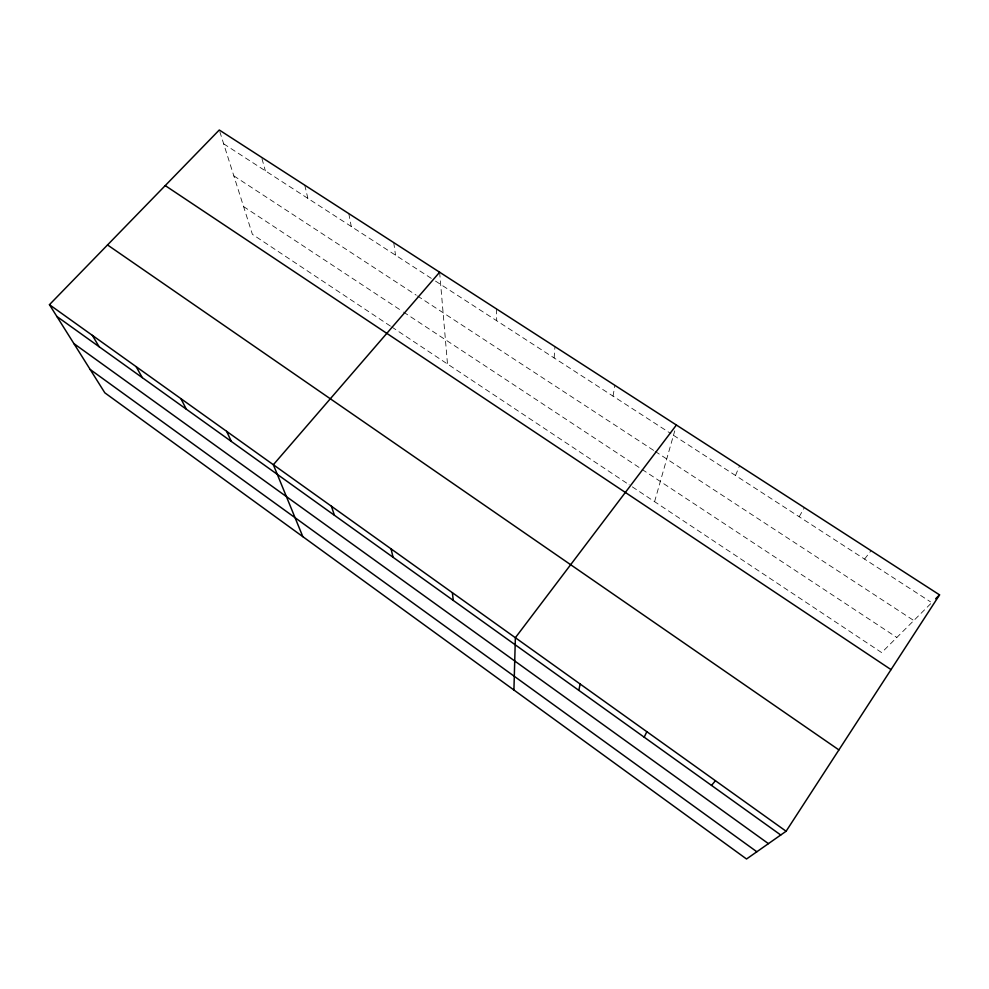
<?xml version="1.0" encoding="UTF-8"?>
<svg xmlns="http://www.w3.org/2000/svg" width="989" height="989" viewBox="0 0 989 989"><rect width="100%" height="100%" fill="white"/><g stroke="black" fill="none" stroke-linecap="round" stroke-linejoin="round"><path stroke-width="0.74" stroke-dasharray="4.95 3.71" d="M554.124 357.956L554.965 346.657M613.044 396.119L614.886 385.339M654.582 501.67L674.733 430.895M735.507 475.474L739.549 465.794M799.174 516.74L804.403 507.654M864.571 559.106L871.049 550.663M930.698 603.698L881.669 652.604L629.091 484.721M223.662 143.813L434.22 280.258M435.506 281.086L670.901 433.615M673.472 435.284L930.464 601.807M233.837 175.881L416.245 295.167M417.519 295.995L653.853 450.539M655.138 451.38L913.824 620.536M243.578 206.577L402.251 311.238M403.537 312.091L896.85 637.46M390.42 326.086L252.393 234.331L219.719 131.389M391.706 326.939L627.817 483.868M261.974 158.673L265.361 170.837M304.76 185.178L307.9 198.393M348.808 213.612L351.268 226.506M393.746 242.614L395.526 255.174M439.623 272.222L447.498 364.014M496.565 308.964L496.688 320.733"/><path stroke-width="1.48" d="M513.921 690.001L515.368 637.72L676.389 425.035M578.788 690.334L580.16 684.042M644.198 737.188L646.831 731.687M786.107 831.242L939.55 594.871L219.274 130.004L49.45 304.686L104.834 392.818L746.534 858.996L786.107 831.242L49.45 304.686M711.487 785.402L715.455 780.741M439.623 272.222L273.347 464.731L302.819 536.644M935.656 598.753L939.55 594.871M165.237 185.598L891.027 669.615M107.529 244.951L838.907 749.909M56.818 316.418L780.741 835M73.891 343.579L768.428 843.642M90.172 369.478L756.845 851.764M92.348 335.358L99.098 346.706M136.161 366.672L142.255 377.625M180.913 398.654L186.315 409.186M226.629 431.34L231.327 441.428M331.414 506.232L334.406 515.269M391.063 548.87L393.041 557.277M452.356 592.683L453.283 600.422"/></g></svg>
